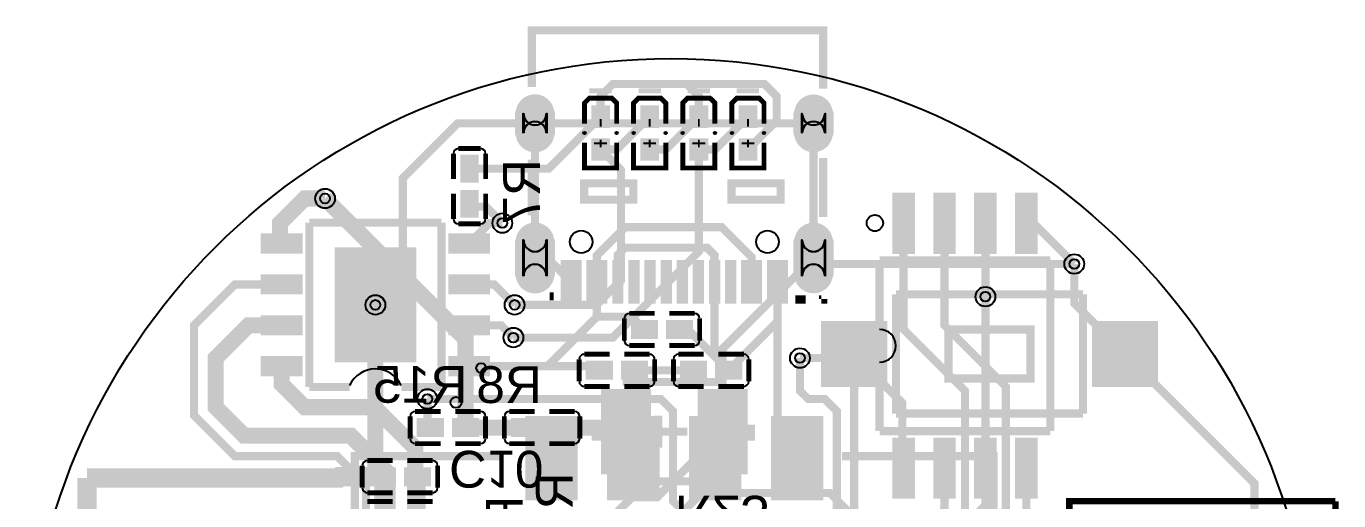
# Model space of a CAD drawing. Header units: millimetres. Extents: x -14.7 to 26, y -7.1 to 33.9.
# Drawn here: x -14.73 to 25.98, y 19.19 to 33.92 of the extents above; entities that cross this region are included whole.
import ezdxf

# ---------------------------------------------------------------- set-up
doc = ezdxf.new("R2010")
doc.units = ezdxf.units.MM
for name, color, linetype, true_color in [('BoardOutLine', 7, 'Continuous', 0xff00ff), ('BottomLayer', 7, 'Continuous', 0x0000ff), ('BottomPasteMaskLayer', 7, 'Continuous', 0x800000), ('BottomSilkLayer', 7, 'Continuous', 0x66cc33), ('BottomSolderMaskLayer', 7, 'Continuous', 0xaa00ff), ('Document', 7, 'Continuous', 0xffffff), ('Hole', 7, 'Continuous', 0x222222), ('Multi-Layer', 7, 'Continuous', 0xc0c0c0), ('TopLayer', 7, 'Continuous', 0xff0000), ('TopPasteMaskLayer', 7, 'Continuous', 0x808080), ('TopSilkLayer', 7, 'Continuous', 0xffcc00), ('TopSolderMaskLayer', 7, 'Continuous', 0x800080)]:
    doc.layers.add(name, color=color, linetype=linetype, true_color=true_color)
doc.styles.get("Standard").update_dxf_attribs({"font": 'arial.ttf'})

msp = doc.modelspace()

# ---------------------------------------------------------------- hatches: boundary and pattern name
at = {"layer": 'BottomLayer'}
for points in [[(3.355, 30.797), (2.815, 30.797), (2.815, 31.433), (3.355, 31.433)], [(4.879, 30.797), (4.339, 30.797), (4.339, 31.433), (4.879, 31.433)], [(6.403, 30.797), (5.863, 30.797), (5.863, 31.433), (6.403, 31.433)], [(7.927, 30.797), (7.387, 30.797), (7.387, 31.433), (7.927, 31.433)], [(3.355, 30.417), (2.815, 30.417), (2.815, 29.781), (3.355, 29.781)], [(4.879, 30.417), (4.339, 30.417), (4.339, 29.781), (4.879, 29.781)], [(6.403, 30.417), (5.863, 30.417), (5.863, 29.781), (6.403, 29.781)], [(7.927, 30.417), (7.387, 30.417), (7.387, 29.781), (7.927, 29.781)], [(-0.709, 29.106), (-1.249, 29.106), (-1.249, 29.896), (-0.709, 29.896)], [(-0.709, 28.806), (-1.249, 28.806), (-1.249, 28.016), (-0.709, 28.016)], [(12.183, 26.903), (12.783, 26.903), (12.783, 28.703), (12.183, 28.703)], [(13.453, 26.903), (14.053, 26.903), (14.053, 28.703), (13.453, 28.703)], [(14.723, 26.903), (15.323, 26.903), (15.323, 28.703), (14.723, 28.703)], [(15.993, 26.903), (16.593, 26.903), (16.593, 28.703), (15.993, 28.703)], [(4.621, 22.636), (3.121, 22.636), (3.121, 20.036), (4.621, 20.036)], [(7.621, 22.636), (6.121, 22.636), (6.121, 20.036), (7.621, 20.036)], [(-1.801, 21.733), (-1.801, 21.193), (-2.591, 21.193), (-2.591, 21.733)], [(-1.501, 21.733), (-1.501, 21.193), (-0.711, 21.193), (-0.711, 21.733)], [(1.12, 21.193), (1.12, 21.733), (0.33, 21.733), (0.33, 21.193)], [(1.42, 21.193), (1.42, 21.733), (2.21, 21.733), (2.21, 21.193)], [(12.183, 19.303), (12.783, 19.303), (12.783, 21.103), (12.183, 21.103)], [(13.453, 19.303), (14.053, 19.303), (14.053, 21.103), (13.453, 21.103)], [(14.723, 19.303), (15.323, 19.303), (15.323, 21.103), (14.723, 21.103)], [(15.993, 19.303), (16.593, 19.303), (16.593, 21.103), (15.993, 21.103)], [(-3.288, 20.209), (-3.288, 19.669), (-4.078, 19.669), (-4.078, 20.209)], [(-2.988, 20.209), (-2.988, 19.669), (-2.198, 19.669), (-2.198, 20.209)]]:
    msp.add_hatch(color=256, dxfattribs=at).paths.add_polyline_path(points)
at = {"layer": 'BottomPasteMaskLayer'}
for points in [[(3.315, 30.775), (2.855, 30.775), (2.815, 30.815), (2.815, 31.393), (2.855, 31.433), (3.315, 31.433), (3.355, 31.393), (3.355, 30.815)], [(4.839, 30.775), (4.379, 30.775), (4.339, 30.815), (4.339, 31.393), (4.379, 31.433), (4.839, 31.433), (4.879, 31.393), (4.879, 30.815)], [(6.363, 30.775), (5.903, 30.775), (5.863, 30.815), (5.863, 31.393), (5.903, 31.433), (6.363, 31.433), (6.403, 31.393), (6.403, 30.815)], [(7.887, 30.775), (7.427, 30.775), (7.387, 30.815), (7.387, 31.393), (7.427, 31.433), (7.887, 31.433), (7.927, 31.393), (7.927, 30.815)], [(3.315, 30.439), (2.855, 30.439), (2.815, 30.399), (2.815, 29.821), (2.855, 29.781), (3.315, 29.781), (3.355, 29.821), (3.355, 30.399)], [(4.839, 30.439), (4.379, 30.439), (4.339, 30.399), (4.339, 29.821), (4.379, 29.781), (4.839, 29.781), (4.879, 29.821), (4.879, 30.399)], [(6.363, 30.439), (5.903, 30.439), (5.863, 30.399), (5.863, 29.821), (5.903, 29.781), (6.363, 29.781), (6.403, 29.821), (6.403, 30.399)], [(7.887, 30.439), (7.427, 30.439), (7.387, 30.399), (7.387, 29.821), (7.427, 29.781), (7.887, 29.781), (7.927, 29.821), (7.927, 30.399)], [(-1.204, 29.136), (-0.754, 29.136), (-0.704, 29.206), (-0.704, 29.686), (-0.754, 29.736), (-1.204, 29.736), (-1.254, 29.686), (-1.254, 29.206)], [(-1.204, 28.176), (-0.754, 28.176), (-0.704, 28.226), (-0.704, 28.706), (-0.754, 28.776), (-1.204, 28.776), (-1.254, 28.706), (-1.254, 28.226)], [(12.183, 26.903), (12.783, 26.903), (12.783, 28.703), (12.183, 28.703)], [(13.453, 26.903), (14.053, 26.903), (14.053, 28.703), (13.453, 28.703)], [(14.723, 26.903), (15.323, 26.903), (15.323, 28.703), (14.723, 28.703)], [(15.993, 26.903), (16.593, 26.903), (16.593, 28.703), (15.993, 28.703)], [(4.621, 22.636), (3.121, 22.636), (3.121, 20.036), (4.621, 20.036)], [(7.621, 22.636), (6.121, 22.636), (6.121, 20.036), (7.621, 20.036)], [(-1.831, 21.238), (-1.831, 21.688), (-1.901, 21.738), (-2.381, 21.738), (-2.431, 21.688), (-2.431, 21.238), (-2.381, 21.188), (-1.901, 21.188)], [(-0.871, 21.238), (-0.871, 21.688), (-0.921, 21.738), (-1.401, 21.738), (-1.471, 21.688), (-1.471, 21.238), (-1.401, 21.188), (-0.921, 21.188)], [(0.49, 21.688), (0.49, 21.238), (0.54, 21.188), (1.02, 21.188), (1.09, 21.238), (1.09, 21.688), (1.02, 21.738), (0.54, 21.738)], [(1.45, 21.688), (1.45, 21.238), (1.52, 21.188), (2, 21.188), (2.05, 21.238), (2.05, 21.688), (2, 21.738), (1.52, 21.738)], [(12.183, 19.303), (12.783, 19.303), (12.783, 21.103), (12.183, 21.103)], [(13.453, 19.303), (14.053, 19.303), (14.053, 21.103), (13.453, 21.103)], [(14.723, 19.303), (15.323, 19.303), (15.323, 21.103), (14.723, 21.103)], [(15.993, 19.303), (16.593, 19.303), (16.593, 21.103), (15.993, 21.103)], [(-3.318, 19.714), (-3.318, 20.164), (-3.388, 20.214), (-3.868, 20.214), (-3.918, 20.164), (-3.918, 19.714), (-3.868, 19.664), (-3.388, 19.664)], [(-2.358, 19.714), (-2.358, 20.164), (-2.408, 20.214), (-2.888, 20.214), (-2.958, 20.164), (-2.958, 19.714), (-2.888, 19.664), (-2.408, 19.664)]]:
    msp.add_hatch(color=256, dxfattribs=at).paths.add_polyline_path(points)
at = {"layer": 'BottomSilkLayer'}
for points in [[(3.431, 31.844), (2.739, 31.844), (2.739, 31.997), (3.431, 31.997)], [(4.955, 31.844), (4.263, 31.844), (4.263, 31.997), (4.955, 31.997)], [(6.479, 31.844), (5.787, 31.844), (5.787, 31.997), (6.479, 31.997)], [(8.003, 31.844), (7.311, 31.844), (7.311, 31.997), (8.003, 31.997)]]:
    msp.add_hatch(color=256, dxfattribs=at).paths.add_polyline_path(points)
at = {"layer": 'BottomSolderMaskLayer'}
for points in [[(1.676, 30.601, -0.785398), (0.426, 30.601), (0.426, 31.218, -0.785398), (1.676, 31.218)], [(3.377, 30.767), (2.794, 30.767), (2.794, 31.463), (3.377, 31.463)], [(4.901, 30.767), (4.318, 30.767), (4.318, 31.463), (4.901, 31.463)], [(6.425, 30.767), (5.842, 30.767), (5.842, 31.463), (6.425, 31.463)], [(7.949, 30.767), (7.366, 30.767), (7.366, 31.463), (7.949, 31.463)], [(10.317, 30.601, -0.785398), (9.066, 30.601), (9.066, 31.218, -0.785398), (10.317, 31.218)], [(3.377, 30.447), (2.794, 30.447), (2.794, 29.751), (3.377, 29.751)], [(4.901, 30.447), (4.318, 30.447), (4.318, 29.751), (4.901, 29.751)], [(6.425, 30.447), (5.842, 30.447), (5.842, 29.751), (6.425, 29.751)], [(7.949, 30.447), (7.366, 30.447), (7.366, 29.751), (7.949, 29.751)], [(-0.692, 29.069), (-1.266, 29.069), (-1.266, 29.933), (-0.692, 29.933)], [(-0.692, 28.843), (-1.266, 28.843), (-1.266, 27.979), (-0.692, 27.979)], [(12.133, 26.852), (12.834, 26.852), (12.834, 28.754), (12.133, 28.754)], [(13.403, 26.852), (14.104, 26.852), (14.104, 28.754), (13.403, 28.754)], [(14.673, 26.852), (15.374, 26.852), (15.374, 28.754), (14.673, 28.754)], [(15.943, 26.852), (16.644, 26.852), (16.644, 28.754), (15.943, 28.754)], [(1.676, 26.218, -0.785398), (0.426, 26.218), (0.426, 27.241, -0.785398), (1.676, 27.241)], [(10.317, 26.218, -0.785398), (9.066, 26.218), (9.066, 27.241, -0.785398), (10.317, 27.241)], [(4.646, 22.661), (3.096, 22.661), (3.096, 20.011), (4.646, 20.011)], [(7.646, 22.661), (6.096, 22.661), (6.096, 20.011), (7.646, 20.011)], [(-1.776, 21.758), (-1.776, 21.168), (-2.617, 21.168), (-2.617, 21.758)], [(-1.526, 21.758), (-1.526, 21.168), (-0.685, 21.168), (-0.685, 21.758)], [(1.145, 21.168), (1.145, 21.758), (0.304, 21.758), (0.304, 21.168)], [(1.395, 21.168), (1.395, 21.758), (2.236, 21.758), (2.236, 21.168)], [(12.133, 19.252), (12.834, 19.252), (12.834, 21.154), (12.133, 21.154)], [(13.403, 19.252), (14.104, 19.252), (14.104, 21.154), (13.403, 21.154)], [(14.673, 19.252), (15.374, 19.252), (15.374, 21.154), (14.673, 21.154)], [(15.943, 19.252), (16.644, 19.252), (16.644, 21.154), (15.943, 21.154)], [(-3.263, 20.234), (-3.263, 19.644), (-4.103, 19.644), (-4.103, 20.234)], [(-3.013, 20.234), (-3.013, 19.644), (-2.172, 19.644), (-2.172, 20.234)]]:
    msp.add_hatch(color=256, dxfattribs=at).paths.add_polyline_path(points)
at = {"layer": 'Document'}
for points in [[(3.115, 31.047), (3.055, 31.047), (3.055, 30.807), (3.115, 30.807)], [(4.639, 31.047), (4.579, 31.047), (4.579, 30.807), (4.639, 30.807)], [(6.163, 31.047), (6.103, 31.047), (6.103, 30.807), (6.163, 30.807)], [(7.687, 31.047), (7.627, 31.047), (7.627, 30.807), (7.687, 30.807)], [(3.285, 30.257), (2.885, 30.257), (2.885, 30.317), (3.285, 30.317)], [(3.115, 30.167), (3.055, 30.167), (3.055, 30.407), (3.115, 30.407)], [(4.809, 30.257), (4.409, 30.257), (4.409, 30.317), (4.809, 30.317)], [(4.639, 30.167), (4.579, 30.167), (4.579, 30.407), (4.639, 30.407)], [(6.333, 30.257), (5.933, 30.257), (5.933, 30.317), (6.333, 30.317)], [(6.163, 30.167), (6.103, 30.167), (6.103, 30.407), (6.163, 30.407)], [(7.857, 30.257), (7.457, 30.257), (7.457, 30.317), (7.857, 30.317)], [(7.687, 30.167), (7.627, 30.167), (7.627, 30.407), (7.687, 30.407)], [(3.558, 20.308), (4.058, 20.308), (4.058, 22.308), (3.558, 22.308)], [(2.808, 21.558), (2.808, 21.058), (4.808, 21.058), (4.808, 21.558)], [(5.871, 21.558), (5.871, 21.058), (7.871, 21.058), (7.871, 21.558)]]:
    msp.add_hatch(color=256, dxfattribs=at).paths.add_polyline_path(points)
at = {"layer": 'Multi-Layer'}
for points in [[(1.651, 30.609, -0.785398), (0.451, 30.609), (0.451, 31.209, -0.785398), (1.651, 31.209)], [(10.291, 30.609, -0.785398), (9.091, 30.609), (9.091, 31.209, -0.785398), (10.291, 31.209)], [(1.651, 26.229, -0.785398), (0.451, 26.229), (0.451, 27.229, -0.785398), (1.651, 27.229)], [(10.291, 26.229, -0.785398), (9.091, 26.229), (9.091, 27.229, -0.785398), (10.291, 27.229)]]:
    msp.add_hatch(color=256, dxfattribs=at).paths.add_polyline_path(points)
at = {"layer": 'TopLayer'}
for points in [[(-7.408, 26.878), (-7.408, 27.478), (-6.208, 27.478), (-6.208, 26.878)], [(-1.592, 26.878), (-1.592, 27.478), (-0.392, 27.478), (-0.392, 26.878)], [(-2.65, 27.023), (-2.65, 23.523), (-5.15, 23.523), (-5.15, 27.023)], [(2.471, 25.337), (1.871, 25.337), (1.871, 26.637), (2.471, 26.637)], [(3.271, 25.337), (2.671, 25.337), (2.671, 26.637), (3.271, 26.637)], [(3.771, 25.337), (3.471, 25.337), (3.471, 26.637), (3.771, 26.637)], [(4.271, 25.337), (3.971, 25.337), (3.971, 26.637), (4.271, 26.637)], [(4.771, 25.337), (4.471, 25.337), (4.471, 26.637), (4.771, 26.637)], [(5.271, 25.337), (4.971, 25.337), (4.971, 26.637), (5.271, 26.637)], [(5.771, 25.337), (5.471, 25.337), (5.471, 26.637), (5.771, 26.637)], [(6.271, 25.337), (5.971, 25.337), (5.971, 26.637), (6.271, 26.637)], [(6.771, 25.337), (6.471, 25.337), (6.471, 26.637), (6.771, 26.637)], [(7.271, 25.337), (6.971, 25.337), (6.971, 26.637), (7.271, 26.637)], [(8.071, 25.337), (7.471, 25.337), (7.471, 26.637), (8.071, 26.637)], [(8.871, 25.337), (8.271, 25.337), (8.271, 26.637), (8.871, 26.637)], [(-7.408, 25.608), (-7.408, 26.208), (-6.208, 26.208), (-6.208, 25.608)], [(-1.592, 25.608), (-1.592, 26.208), (-0.392, 26.208), (-0.392, 25.608)], [(-7.408, 24.338), (-7.408, 24.938), (-6.208, 24.938), (-6.208, 24.338)], [(-1.592, 24.338), (-1.592, 24.938), (-0.392, 24.938), (-0.392, 24.338)], [(4.84, 24.241), (4.84, 24.781), (4.05, 24.781), (4.05, 24.241)], [(5.14, 24.241), (5.14, 24.781), (5.93, 24.781), (5.93, 24.241)], [(11.95, 24.749), (11.95, 22.749), (9.95, 22.749), (9.95, 24.749)], [(20.35, 24.749), (20.35, 22.749), (18.35, 22.749), (18.35, 24.749)], [(-7.408, 23.068), (-7.408, 23.668), (-6.208, 23.668), (-6.208, 23.068)], [(-1.592, 23.068), (-1.592, 23.668), (-0.392, 23.668), (-0.392, 23.068)], [(3.443, 22.971), (3.443, 23.511), (2.653, 23.511), (2.653, 22.971)], [(3.743, 22.971), (3.743, 23.511), (4.533, 23.511), (4.533, 22.971)], [(6.364, 22.971), (6.364, 23.511), (5.574, 23.511), (5.574, 22.971)], [(6.664, 22.971), (6.664, 23.511), (7.454, 23.511), (7.454, 22.971)], [(0.799, 21.775), (2.323, 21.775), (2.323, 19.251), (0.799, 19.251)], [(3.339, 21.775), (4.863, 21.775), (4.863, 19.251), (3.339, 19.251)], [(5.879, 21.775), (7.403, 21.775), (7.403, 19.251), (5.879, 19.251)], [(8.419, 21.775), (9.943, 21.775), (9.943, 19.251), (8.419, 19.251)]]:
    msp.add_hatch(color=256, dxfattribs=at).paths.add_polyline_path(points)
at = {"layer": 'TopPasteMaskLayer'}
for points in [[(1.651, 30.609), (1.65, 30.574), (1.647, 30.538), (1.641, 30.503), (1.634, 30.468), (1.625, 30.434), (1.613, 30.4), (1.6, 30.368), (1.585, 30.335), (1.568, 30.304), (1.549, 30.274), (1.528, 30.245), (1.505, 30.218), (1.481, 30.191), (1.456, 30.167), (1.429, 30.143), (1.401, 30.122), (1.371, 30.102), (1.341, 30.084), (1.309, 30.068), (1.276, 30.053), (1.243, 30.041), (1.209, 30.031), (1.174, 30.022), (1.139, 30.016), (1.104, 30.012), (1.069, 30.01), (1.033, 30.01), (0.998, 30.012), (0.962, 30.016), (0.927, 30.022), (0.893, 30.031), (0.859, 30.041), (0.825, 30.053), (0.793, 30.068), (0.761, 30.084), (0.731, 30.102), (0.701, 30.122), (0.673, 30.143), (0.646, 30.167), (0.62, 30.191), (0.596, 30.218), (0.574, 30.245), (0.553, 30.274), (0.534, 30.304), (0.517, 30.335), (0.502, 30.368), (0.488, 30.4), (0.477, 30.434), (0.468, 30.468), (0.46, 30.503), (0.455, 30.538), (0.452, 30.574), (0.451, 30.609), (0.451, 31.209), (0.452, 31.245), (0.455, 31.28), (0.46, 31.315), (0.468, 31.35), (0.477, 31.385), (0.488, 31.418), (0.502, 31.451), (0.517, 31.483), (0.534, 31.514), (0.553, 31.545), (0.574, 31.573), (0.596, 31.601), (0.62, 31.627), (0.646, 31.652), (0.673, 31.675), (0.701, 31.697), (0.731, 31.717), (0.761, 31.735), (0.793, 31.751), (0.825, 31.765), (0.859, 31.778), (0.893, 31.788), (0.927, 31.796), (0.962, 31.803), (0.998, 31.807), (1.033, 31.809), (1.069, 31.809), (1.104, 31.807), (1.139, 31.803), (1.174, 31.796), (1.209, 31.788), (1.243, 31.778), (1.276, 31.765), (1.309, 31.751), (1.341, 31.735), (1.371, 31.717), (1.401, 31.697), (1.429, 31.675), (1.456, 31.652), (1.481, 31.627), (1.505, 31.601), (1.528, 31.573), (1.549, 31.545), (1.568, 31.514), (1.585, 31.483), (1.6, 31.451), (1.613, 31.418), (1.625, 31.385), (1.634, 31.35), (1.641, 31.315), (1.647, 31.28), (1.65, 31.245), (1.651, 31.209)], [(10.291, 30.609), (10.29, 30.574), (10.286, 30.539), (10.281, 30.504), (10.273, 30.469), (10.264, 30.435), (10.252, 30.402), (10.239, 30.369), (10.223, 30.337), (10.206, 30.306), (10.187, 30.276), (10.166, 30.247), (10.144, 30.22), (10.12, 30.194), (10.095, 30.169), (10.068, 30.146), (10.039, 30.125), (10.01, 30.105), (9.98, 30.087), (9.948, 30.071), (9.916, 30.057), (9.882, 30.045), (9.848, 30.034), (9.814, 30.026), (9.779, 30.02), (9.744, 30.016), (9.709, 30.014), (9.673, 30.014), (9.638, 30.016), (9.603, 30.02), (9.568, 30.026), (9.533, 30.034), (9.5, 30.045), (9.466, 30.057), (9.434, 30.071), (9.402, 30.087), (9.372, 30.105), (9.342, 30.125), (9.314, 30.146), (9.287, 30.169), (9.262, 30.194), (9.238, 30.22), (9.215, 30.247), (9.195, 30.276), (9.176, 30.306), (9.158, 30.337), (9.143, 30.369), (9.13, 30.402), (9.118, 30.435), (9.109, 30.469), (9.101, 30.504), (9.096, 30.539), (9.092, 30.574), (9.091, 30.609), (9.091, 31.209), (9.092, 31.245), (9.096, 31.28), (9.101, 31.315), (9.109, 31.35), (9.118, 31.384), (9.13, 31.417), (9.143, 31.45), (9.158, 31.482), (9.176, 31.513), (9.195, 31.543), (9.215, 31.571), (9.238, 31.599), (9.262, 31.625), (9.287, 31.649), (9.314, 31.672), (9.342, 31.694), (9.372, 31.714), (9.402, 31.731), (9.434, 31.748), (9.466, 31.762), (9.5, 31.774), (9.533, 31.784), (9.568, 31.793), (9.603, 31.799), (9.638, 31.803), (9.673, 31.805), (9.709, 31.805), (9.744, 31.803), (9.779, 31.799), (9.814, 31.793), (9.848, 31.784), (9.882, 31.774), (9.916, 31.762), (9.948, 31.748), (9.98, 31.731), (10.01, 31.714), (10.039, 31.694), (10.068, 31.672), (10.095, 31.649), (10.12, 31.625), (10.144, 31.599), (10.166, 31.571), (10.187, 31.543), (10.206, 31.513), (10.223, 31.482), (10.239, 31.45), (10.252, 31.417), (10.264, 31.384), (10.273, 31.35), (10.281, 31.315), (10.286, 31.28), (10.29, 31.245), (10.291, 31.209)], [(1.651, 26.229), (1.65, 26.194), (1.647, 26.158), (1.641, 26.123), (1.634, 26.088), (1.625, 26.054), (1.613, 26.02), (1.6, 25.987), (1.585, 25.955), (1.568, 25.924), (1.549, 25.894), (1.528, 25.865), (1.505, 25.838), (1.481, 25.811), (1.456, 25.787), (1.429, 25.763), (1.401, 25.742), (1.371, 25.722), (1.341, 25.704), (1.309, 25.688), (1.276, 25.673), (1.243, 25.661), (1.209, 25.65), (1.174, 25.642), (1.139, 25.636), (1.104, 25.632), (1.069, 25.63), (1.033, 25.63), (0.998, 25.632), (0.962, 25.636), (0.927, 25.642), (0.893, 25.65), (0.859, 25.661), (0.825, 25.673), (0.793, 25.688), (0.761, 25.704), (0.731, 25.722), (0.701, 25.742), (0.673, 25.763), (0.646, 25.787), (0.62, 25.811), (0.596, 25.838), (0.574, 25.865), (0.553, 25.894), (0.534, 25.924), (0.517, 25.955), (0.502, 25.987), (0.488, 26.02), (0.477, 26.054), (0.468, 26.088), (0.46, 26.123), (0.455, 26.158), (0.452, 26.194), (0.451, 26.229), (0.451, 27.229), (0.452, 27.265), (0.455, 27.3), (0.46, 27.335), (0.468, 27.37), (0.477, 27.405), (0.488, 27.438), (0.502, 27.471), (0.517, 27.503), (0.534, 27.534), (0.553, 27.564), (0.574, 27.593), (0.596, 27.621), (0.62, 27.647), (0.646, 27.672), (0.673, 27.695), (0.701, 27.717), (0.731, 27.737), (0.761, 27.755), (0.793, 27.771), (0.825, 27.785), (0.859, 27.798), (0.893, 27.808), (0.927, 27.816), (0.962, 27.823), (0.998, 27.827), (1.033, 27.829), (1.069, 27.829), (1.104, 27.827), (1.139, 27.823), (1.174, 27.816), (1.209, 27.808), (1.243, 27.798), (1.276, 27.785), (1.309, 27.771), (1.341, 27.755), (1.371, 27.737), (1.401, 27.717), (1.429, 27.695), (1.456, 27.672), (1.481, 27.647), (1.505, 27.621), (1.528, 27.593), (1.549, 27.564), (1.568, 27.534), (1.585, 27.503), (1.6, 27.471), (1.613, 27.438), (1.625, 27.405), (1.634, 27.37), (1.641, 27.335), (1.647, 27.3), (1.65, 27.265), (1.651, 27.229)], [(10.291, 26.229), (10.29, 26.194), (10.286, 26.159), (10.281, 26.124), (10.273, 26.089), (10.264, 26.055), (10.252, 26.021), (10.239, 25.989), (10.223, 25.957), (10.206, 25.926), (10.187, 25.896), (10.166, 25.867), (10.144, 25.84), (10.12, 25.814), (10.095, 25.789), (10.068, 25.766), (10.039, 25.745), (10.01, 25.725), (9.98, 25.707), (9.948, 25.691), (9.916, 25.677), (9.882, 25.665), (9.848, 25.654), (9.814, 25.646), (9.779, 25.64), (9.744, 25.636), (9.709, 25.633), (9.673, 25.633), (9.638, 25.636), (9.603, 25.64), (9.568, 25.646), (9.533, 25.654), (9.5, 25.665), (9.466, 25.677), (9.434, 25.691), (9.402, 25.707), (9.372, 25.725), (9.342, 25.745), (9.314, 25.766), (9.287, 25.789), (9.262, 25.814), (9.238, 25.84), (9.215, 25.867), (9.195, 25.896), (9.176, 25.926), (9.158, 25.957), (9.143, 25.989), (9.13, 26.021), (9.118, 26.055), (9.109, 26.089), (9.101, 26.124), (9.096, 26.159), (9.092, 26.194), (9.091, 26.229), (9.091, 27.229), (9.092, 27.265), (9.096, 27.3), (9.101, 27.335), (9.109, 27.37), (9.118, 27.404), (9.13, 27.437), (9.143, 27.47), (9.158, 27.502), (9.176, 27.533), (9.195, 27.563), (9.215, 27.591), (9.238, 27.619), (9.262, 27.645), (9.287, 27.669), (9.314, 27.692), (9.342, 27.714), (9.372, 27.733), (9.402, 27.751), (9.434, 27.768), (9.466, 27.782), (9.5, 27.794), (9.533, 27.804), (9.568, 27.813), (9.603, 27.819), (9.638, 27.823), (9.673, 27.825), (9.709, 27.825), (9.744, 27.823), (9.779, 27.819), (9.814, 27.813), (9.848, 27.804), (9.882, 27.794), (9.916, 27.782), (9.948, 27.768), (9.98, 27.751), (10.01, 27.733), (10.039, 27.714), (10.068, 27.692), (10.095, 27.669), (10.12, 27.645), (10.144, 27.619), (10.166, 27.591), (10.187, 27.563), (10.206, 27.533), (10.223, 27.502), (10.239, 27.47), (10.252, 27.437), (10.264, 27.404), (10.273, 27.37), (10.281, 27.335), (10.286, 27.3), (10.29, 27.265), (10.291, 27.229)], [(-7.408, 26.878), (-7.408, 27.478), (-6.208, 27.478), (-6.208, 26.878)], [(-1.592, 26.878), (-1.592, 27.478), (-0.392, 27.478), (-0.392, 26.878)], [(-2.65, 27.023), (-2.65, 23.523), (-5.15, 23.523), (-5.15, 27.023)], [(2.471, 25.337), (1.871, 25.337), (1.871, 26.637), (2.471, 26.637)], [(3.271, 25.337), (2.671, 25.337), (2.671, 26.637), (3.271, 26.637)], [(3.771, 25.337), (3.471, 25.337), (3.471, 26.637), (3.771, 26.637)], [(4.271, 25.337), (3.971, 25.337), (3.971, 26.637), (4.271, 26.637)], [(4.771, 25.337), (4.471, 25.337), (4.471, 26.637), (4.771, 26.637)], [(5.271, 25.337), (4.971, 25.337), (4.971, 26.637), (5.271, 26.637)], [(5.771, 25.337), (5.471, 25.337), (5.471, 26.637), (5.771, 26.637)], [(6.271, 25.337), (5.971, 25.337), (5.971, 26.637), (6.271, 26.637)], [(6.771, 25.337), (6.471, 25.337), (6.471, 26.637), (6.771, 26.637)], [(7.271, 25.337), (6.971, 25.337), (6.971, 26.637), (7.271, 26.637)], [(8.071, 25.337), (7.471, 25.337), (7.471, 26.637), (8.071, 26.637)], [(8.871, 25.337), (8.271, 25.337), (8.271, 26.637), (8.871, 26.637)], [(-7.408, 25.608), (-7.408, 26.208), (-6.208, 26.208), (-6.208, 25.608)], [(-1.592, 25.608), (-1.592, 26.208), (-0.392, 26.208), (-0.392, 25.608)], [(-7.408, 24.338), (-7.408, 24.938), (-6.208, 24.938), (-6.208, 24.338)], [(-1.592, 24.338), (-1.592, 24.938), (-0.392, 24.938), (-0.392, 24.338)], [(4.81, 24.736), (4.81, 24.286), (4.74, 24.236), (4.26, 24.236), (4.21, 24.286), (4.21, 24.736), (4.26, 24.786), (4.74, 24.786)], [(5.77, 24.736), (5.77, 24.286), (5.72, 24.236), (5.24, 24.236), (5.17, 24.286), (5.17, 24.736), (5.24, 24.786), (5.72, 24.786)], [(11.95, 24.749), (11.95, 22.749), (9.95, 22.749), (9.95, 24.749)], [(20.35, 24.749), (20.35, 22.749), (18.35, 22.749), (18.35, 24.749)], [(-7.408, 23.068), (-7.408, 23.668), (-6.208, 23.668), (-6.208, 23.068)], [(-1.592, 23.068), (-1.592, 23.668), (-0.392, 23.668), (-0.392, 23.068)], [(3.413, 23.466), (3.413, 23.016), (3.343, 22.966), (2.863, 22.966), (2.813, 23.016), (2.813, 23.466), (2.863, 23.516), (3.343, 23.516)], [(4.373, 23.466), (4.373, 23.016), (4.323, 22.966), (3.843, 22.966), (3.773, 23.016), (3.773, 23.466), (3.843, 23.516), (4.323, 23.516)], [(6.334, 23.466), (6.334, 23.016), (6.264, 22.966), (5.784, 22.966), (5.734, 23.016), (5.734, 23.466), (5.784, 23.516), (6.264, 23.516)], [(7.294, 23.466), (7.294, 23.016), (7.244, 22.966), (6.764, 22.966), (6.694, 23.016), (6.694, 23.466), (6.764, 23.516), (7.244, 23.516)], [(0.799, 21.775), (2.323, 21.775), (2.323, 19.251), (0.799, 19.251)], [(3.339, 21.775), (4.863, 21.775), (4.863, 19.251), (3.339, 19.251)], [(5.879, 21.775), (7.403, 21.775), (7.403, 19.251), (5.879, 19.251)], [(8.419, 21.775), (9.943, 21.775), (9.943, 19.251), (8.419, 19.251)]]:
    msp.add_hatch(color=256, dxfattribs=at).paths.add_polyline_path(points)
at = {"layer": 'TopSolderMaskLayer'}
for points in [[(1.676, 30.601, -0.785398), (0.426, 30.601), (0.426, 31.218, -0.785398), (1.676, 31.218)], [(10.317, 30.601, -0.785398), (9.066, 30.601), (9.066, 31.218, -0.785398), (10.317, 31.218)], [(1.676, 26.218, -0.785398), (0.426, 26.218), (0.426, 27.241, -0.785398), (1.676, 27.241)], [(10.317, 26.218, -0.785398), (9.066, 26.218), (9.066, 27.241, -0.785398), (10.317, 27.241)], [(-7.459, 26.865), (-7.459, 27.491), (-6.157, 27.491), (-6.157, 26.865)], [(-1.642, 26.865), (-1.642, 27.491), (-0.341, 27.491), (-0.341, 26.865)], [(-2.632, 27.059), (-2.632, 23.487), (-5.168, 23.487), (-5.168, 27.059)], [(2.497, 25.311), (1.846, 25.311), (1.846, 26.662), (2.497, 26.662)], [(3.296, 25.311), (2.646, 25.311), (2.646, 26.662), (3.296, 26.662)], [(3.796, 25.311), (3.446, 25.311), (3.446, 26.662), (3.796, 26.662)], [(4.297, 25.311), (3.946, 25.311), (3.946, 26.662), (4.297, 26.662)], [(4.796, 25.311), (4.446, 25.311), (4.446, 26.662), (4.796, 26.662)], [(5.297, 25.311), (4.946, 25.311), (4.946, 26.662), (5.297, 26.662)], [(5.796, 25.311), (5.446, 25.311), (5.446, 26.662), (5.796, 26.662)], [(6.297, 25.311), (5.946, 25.311), (5.946, 26.662), (6.297, 26.662)], [(6.796, 25.311), (6.446, 25.311), (6.446, 26.662), (6.796, 26.662)], [(7.297, 25.311), (6.946, 25.311), (6.946, 26.662), (7.297, 26.662)], [(8.097, 25.311), (7.446, 25.311), (7.446, 26.662), (8.097, 26.662)], [(8.896, 25.311), (8.246, 25.311), (8.246, 26.662), (8.896, 26.662)], [(-7.459, 25.595), (-7.459, 26.221), (-6.157, 26.221), (-6.157, 25.595)], [(-1.642, 25.595), (-1.642, 26.221), (-0.341, 26.221), (-0.341, 25.595)], [(-7.459, 24.325), (-7.459, 24.951), (-6.157, 24.951), (-6.157, 24.325)], [(-1.642, 24.325), (-1.642, 24.951), (-0.341, 24.951), (-0.341, 24.325)], [(4.865, 24.216), (4.865, 24.806), (4.025, 24.806), (4.025, 24.216)], [(5.115, 24.216), (5.115, 24.806), (5.956, 24.806), (5.956, 24.216)], [(11.976, 24.774), (11.976, 22.724), (9.925, 22.724), (9.925, 24.774)], [(20.375, 24.774), (20.375, 22.724), (18.325, 22.724), (18.325, 24.774)], [(-7.459, 23.055), (-7.459, 23.681), (-6.157, 23.681), (-6.157, 23.055)], [(-1.642, 23.055), (-1.642, 23.681), (-0.341, 23.681), (-0.341, 23.055)], [(3.468, 22.946), (3.468, 23.536), (2.628, 23.536), (2.628, 22.946)], [(3.718, 22.946), (3.718, 23.536), (4.559, 23.536), (4.559, 22.946)], [(6.389, 22.946), (6.389, 23.536), (5.549, 23.536), (5.549, 22.946)], [(6.639, 22.946), (6.639, 23.536), (7.48, 23.536), (7.48, 22.946)], [(0.748, 21.826), (2.374, 21.826), (2.374, 19.2), (0.748, 19.2)], [(3.288, 21.826), (4.914, 21.826), (4.914, 19.2), (3.288, 19.2)], [(5.828, 21.826), (7.454, 21.826), (7.454, 19.2), (5.828, 19.2)], [(8.368, 21.826), (9.994, 21.826), (9.994, 19.2), (8.368, 19.2)]]:
    msp.add_hatch(color=256, dxfattribs=at).paths.add_polyline_path(points)

# ---------------------------------------------------------------- linework, layer by layer
at = {"layer": 'BoardOutLine'}
msp.add_circle((5.27, 12.917), 20, dxfattribs=at)
at = {"layer": 'BottomLayer'}
for points, const_width in [([(3.085, 31.115), (3.085, 31.75), (3.466, 32.131), (5.752, 32.131), (6.133, 31.75), (6.133, 31.115)], 0.254), ([(7.657, 30.099), (8.546, 30.988), (8.546, 31.75), (8.165, 32.131), (5.752, 32.131)], 0.254), ([(3.085, 31.115), (1.471, 29.501), (-0.979, 29.501)], 0.254), ([(4.609, 31.115), (3.593, 30.099), (3.085, 30.099)], 0.254), ([(6.133, 31.115), (5.117, 30.099), (4.609, 30.099)], 0.254), ([(7.657, 31.115), (6.641, 30.099), (6.133, 30.099)], 0.254), ([(6.133, 30.099), (6.133, 26.924), (3.466, 24.257), (0.38, 24.257)], 0.254), ([(3.085, 30.099), (3.72, 29.464), (3.72, 26.035), (2.958, 25.273), (0.418, 25.273)], 0.254), ([(-5.461, 28.575), (-1.106, 24.22), (-1.106, 21.463)], 0.5), ([(-0.979, 28.411), (-0.889, 28.321), (-0.471, 28.321), (0.037, 27.813)], 0.254), ([(8.048, 12.078), (12.242, 12.078), (15.658, 15.494), (15.658, 22.733), (13.753, 24.638), (13.753, 27.803)], 0.254), ([(8.048, 13.076), (10.192, 13.076), (14.388, 17.272), (14.388, 22.606), (12.483, 24.511), (12.483, 27.803)], 0.254), ([(15.023, 27.803), (15.023, 25.527)], 0.254), ([(17.78, 26.543), (16.52, 27.803), (16.293, 27.803)], 0.254), ([(6.871, 21.336), (6.871, 23.909), (9.691, 26.729)], 0.254), ([(-3.683, 19.939), (-3.9, 20.156), (-3.9, 25.273)], 0.5), ([(12.483, 20.203), (12.446, 20.24), (12.446, 22.225), (11.049, 23.622), (9.27, 23.622)], 0.254), ([(-2.196, 21.463), (-2.286, 21.553), (-2.286, 22.352)], 0.254), ([(0.725, 21.463), (-1.106, 21.463)], 0.5), ([(3.871, 21.336), (3.744, 21.463), (1.815, 21.463)], 0.5), ([(6.871, 21.336), (4.839, 19.304), (4.064, 19.304), (3.631, 18.871), (3.631, 18.034)], 0.254), ([(-12.843, 19.899), (-5.043, 19.899), (-5.003, 19.939), (-3.683, 19.939)], 0.6), ([(-12.843, 17.4), (-12.843, 19.899)], 0.6), ([(-3.683, 19.939), (-3.683, 18.669)], 0.5), ([(-2.593, 19.939), (-2.593, 18.669)], 0.5), ([(8.048, 11.577), (12.63, 11.577), (16.293, 15.24), (16.293, 20.203)], 0.254), ([(8.048, 14.077), (8.907, 14.077), (13.753, 18.923), (13.753, 20.203)], 0.254), ([(13.678, 15.038), (15.023, 16.383), (15.023, 20.203)], 0.254), ([(5.249, 15.377), (5.249, 18.458), (6.222, 19.431), (10.197, 19.431), (11.721, 17.907)], 0.254)]:
    msp.add_lwpolyline(points, dxfattribs=dict(at, const_width=const_width))
at = {"layer": 'BottomSilkLayer'}
for points, const_width in [([(3.584, 30.903), (3.584, 31.54), (3.431, 31.692), (2.739, 31.692), (2.586, 31.54), (2.586, 30.903)], 0.152), ([(5.108, 30.903), (5.108, 31.54), (4.955, 31.692), (4.263, 31.692), (4.11, 31.54), (4.11, 30.903)], 0.152), ([(6.632, 30.903), (6.632, 31.54), (6.479, 31.692), (5.787, 31.692), (5.634, 31.54), (5.634, 30.903)], 0.152), ([(8.156, 30.903), (8.156, 31.54), (8.003, 31.692), (7.311, 31.692), (7.158, 31.54), (7.158, 30.903)], 0.152), ([(-0.633, 30.125), (-1.325, 30.125)], 0.152), ([(3.584, 30.311), (3.584, 29.522), (2.586, 29.522), (2.586, 30.311)], 0.152), ([(5.108, 30.311), (5.108, 29.522), (4.11, 29.522), (4.11, 30.311)], 0.152), ([(6.632, 30.311), (6.632, 29.522), (5.634, 29.522), (5.634, 30.311)], 0.152), ([(8.156, 30.311), (8.156, 29.522), (7.158, 29.522), (7.158, 30.311)], 0.152), ([(-1.478, 29.972), (-1.478, 29.182)], 0.152), ([(-0.48, 29.182), (-0.48, 29.972)], 0.152), ([(-1.478, 27.94), (-1.478, 28.73)], 0.152), ([(-0.48, 28.73), (-0.48, 27.94)], 0.152), ([(-0.633, 27.787), (-1.325, 27.787)], 0.152), ([(11.738, 26.653), (17.038, 26.653)], 0.254), ([(11.738, 26.653), (11.738, 24.511)], 0.254), ([(17.038, 21.353), (17.038, 26.653)], 0.254), ([(11.738, 21.353), (11.738, 23.495)], 0.254), ([(6.971, 22.876), (3.771, 22.876)], 0.254), ([(-1.877, 21.962), (-2.667, 21.962)], 0.152), ([(-1.425, 21.962), (-0.635, 21.962)], 0.152), ([(0.254, 21.962), (1.044, 21.962)], 0.152), ([(2.286, 21.962), (1.496, 21.962)], 0.152), ([(-2.82, 21.809), (-2.82, 21.117)], 0.152), ([(-0.482, 21.809), (-0.482, 21.117)], 0.152), ([(0.101, 21.117), (0.101, 21.809)], 0.152), ([(2.439, 21.117), (2.439, 21.809)], 0.152), ([(4.871, 20.836), (4.871, 21.836)], 0.254), ([(5.781, 21.337), (4.941, 21.337)], 0.254), ([(11.738, 21.353), (17.038, 21.353)], 0.254), ([(-2.667, 20.964), (-1.877, 20.964)], 0.152), ([(-0.635, 20.964), (-1.425, 20.964)], 0.152), ([(1.044, 20.964), (0.254, 20.964)], 0.152), ([(1.496, 20.964), (2.286, 20.964)], 0.152), ([(-4.307, 20.285), (-4.307, 19.593)], 0.152), ([(-3.364, 20.438), (-4.154, 20.438)], 0.152), ([(-2.912, 20.438), (-2.122, 20.438)], 0.152), ([(-1.969, 20.285), (-1.969, 19.593)], 0.152), ([(6.971, 19.796), (3.771, 19.796)], 0.254), ([(-4.154, 19.44), (-3.364, 19.44)], 0.152), ([(-3.364, 19.168), (-4.154, 19.168)], 0.152), ([(-2.122, 19.44), (-2.912, 19.44)], 0.152), ([(-2.912, 19.168), (-2.122, 19.168)], 0.152), ([(25.882, 6.477), (17.627, 6.477), (17.627, 19.177), (25.882, 19.177)], 0.203), ([(25.882, 19.177), (25.882, 6.558)], 0.203)]:
    msp.add_lwpolyline(points, dxfattribs=dict(at, const_width=const_width))
for centre, radius in [((2.586, 30.607), 0.0381), ((3.584, 30.607), 0.0381), ((4.11, 30.607), 0.0381), ((5.108, 30.607), 0.0381), ((5.634, 30.607), 0.0381), ((6.632, 30.607), 0.0381), ((7.158, 30.607), 0.0381), ((8.156, 30.607), 0.0381), ((11.594, 27.813), 0.254)]:
    msp.add_circle(centre, radius, dxfattribs=at)
for centre, radius, start, end in [((-1.325, 29.972), 0.152, 90, 180), ((-0.633, 29.972), 0.152, 0, 90), ((-1.325, 27.94), 0.152, 180, 270), ((-0.633, 27.94), 0.152, 270, 0), ((11.738, 24.003), 0.508, 270, 90), ((-2.667, 21.809), 0.152, 90, 180), ((-0.635, 21.809), 0.152, 360, 90), ((0.254, 21.809), 0.152, 90, 180), ((2.286, 21.809), 0.152, 0, 90), ((-2.667, 21.117), 0.152, 180, 270), ((-0.635, 21.117), 0.152, 270, 0), ((0.254, 21.117), 0.152, 180, 270), ((2.286, 21.117), 0.152, 270, 0), ((-4.154, 20.285), 0.152, 90, 180), ((-2.122, 20.285), 0.152, 360, 90), ((-4.154, 19.593), 0.152, 180, 270), ((-2.122, 19.593), 0.152, 270, 0)]:
    msp.add_arc(centre, radius, start, end, dxfattribs=at)
at = {"layer": 'BottomSolderMaskLayer'}
for points in [[(0.686, 30.601), (0.686, 31.218)], [(1.416, 30.601), (1.416, 31.218)], [(9.326, 30.601), (9.326, 31.218)], [(10.056, 30.601), (10.056, 31.218)], [(0.686, 26.167), (0.686, 27.292)], [(1.416, 26.167), (1.416, 27.292)], [(9.326, 26.167), (9.326, 27.292)], [(10.056, 26.167), (10.056, 27.292)]]:
    msp.add_lwpolyline(points, close=True, dxfattribs=at)
for centre, start, end in [((1.051, 31.218), 180, 360), ((1.051, 30.601), 360, 180), ((9.691, 31.218), 180, 360), ((9.691, 30.601), 360, 180), ((1.051, 27.292), 180, 360), ((9.691, 27.292), 180, 360), ((1.051, 26.167), 360, 180), ((9.691, 26.167), 360, 180)]:
    msp.add_arc(centre, 0.365, start, end, dxfattribs=at)
at = {"layer": 'Document'}
msp.add_circle((-0.62, 23.313), 0.15, dxfattribs=at)
at = {"layer": 'Hole'}
for centre in [(-5.461, 28.575), (0.037, 27.813), (17.78, 26.543), (15.023, 25.527), (-3.9, 25.273), (0.418, 25.273), (0.381, 24.257), (9.27, 23.622), (-2.286, 22.352)]:
    msp.add_circle(centre, 0.152, dxfattribs=at)
at = {"layer": 'Multi-Layer'}
for points in [[(0.701, 30.609), (0.701, 31.209)], [(1.401, 30.609), (1.401, 31.209)], [(9.341, 30.609), (9.341, 31.209)], [(10.041, 30.609), (10.041, 31.209)], [(0.701, 26.179), (0.701, 27.279)], [(1.401, 26.179), (1.401, 27.279)], [(9.341, 26.179), (9.341, 27.279)], [(10.041, 26.179), (10.041, 27.279)]]:
    msp.add_lwpolyline(points, close=True, dxfattribs=at)
for centre, radius in [((-5.461, 28.575), 0.305), ((0.037, 27.813), 0.305), ((2.481, 27.229), 0.35), ((8.261, 27.229), 0.35), ((17.78, 26.543), 0.305), ((15.023, 25.527), 0.305), ((-3.9, 25.273), 0.305), ((0.418, 25.273), 0.305), ((0.381, 24.257), 0.305), ((9.27, 23.622), 0.305), ((-2.286, 22.352), 0.305)]:
    msp.add_circle(centre, radius, dxfattribs=at)
for centre, start, end in [((1.051, 31.209), 180, 360), ((1.051, 30.609), 360, 180), ((9.691, 31.209), 180, 360), ((9.691, 30.609), 360, 180), ((1.051, 27.279), 180, 360), ((9.691, 27.279), 180, 360), ((1.051, 26.179), 360, 180), ((9.691, 26.179), 360, 180)]:
    msp.add_arc(centre, 0.35, start, end, dxfattribs=at)
at = {"layer": 'TopLayer'}
for points, const_width in [([(-3.9, 25.273), (-3.048, 26.125), (-3.048, 29.21), (-1.349, 30.909), (1.051, 30.909)], 0.254), ([(1.051, 30.909), (9.691, 30.909)], 0.254), ([(1.051, 26.729), (1.051, 30.909)], 0.254), ([(9.691, 30.909), (9.691, 26.729)], 0.254), ([(-6.808, 27.178), (-6.858, 27.228), (-6.858, 27.813), (-6.096, 28.575), (-5.461, 28.575)], 0.5), ([(-0.992, 27.178), (-0.357, 27.813), (0.037, 27.813)], 0.254), ([(7.771, 25.987), (7.771, 26.756), (6.841, 27.686), (3.847, 27.686), (2.971, 26.81), (2.971, 25.987)], 0.254), ([(3.621, 25.987), (3.621, 26.825), (3.847, 27.051), (6.387, 27.051), (6.621, 26.817), (6.621, 25.987)], 0.254), ([(2.171, 25.987), (1.429, 26.729), (1.051, 26.729)], 0.254), ([(9.691, 26.729), (8.949, 25.987), (8.571, 25.987)], 0.254), ([(9.691, 26.729), (9.877, 26.543), (17.78, 26.543)], 0.254), ([(19.35, 23.749), (17.78, 25.319), (17.78, 26.543)], 0.254), ([(2.971, 25.987), (2.971, 24.905), (1.434, 23.368), (-0.992, 23.368)], 0.254), ([(6.621, 25.987), (6.621, 23.679), (7.059, 23.241)], 0.254), ([(7.059, 23.241), (8.571, 24.753), (8.571, 25.987)], 0.254), ([(-3.392, 1.943), (-3.735, 2.286), (-7.367, 2.286), (-8.129, 3.048), (-8.129, 4.191), (-7.494, 4.826), (-5.589, 4.826), (-4.192, 6.223), (-4.192, 19.685), (-5.081, 20.574), (-8.256, 20.574), (-9.526, 21.844), (-9.526, 24.638), (-8.256, 25.908), (-6.808, 25.908)], 0.254), ([(0.418, 25.273), (-0.217, 25.908), (-0.992, 25.908)], 0.254), ([(13.626, 17.653), (15.023, 19.05), (15.023, 25.527)], 0.254), ([(-6.808, 24.638), (-7.837, 24.638), (-8.853, 23.622), (-8.853, 22.098), (-7.964, 21.209), (-4.662, 21.209), (-3.519, 20.066), (-3.519, 5.588), (-5.429, 3.678), (-6.313, 3.678)], 0.5), ([(4.445, 24.511), (4.051, 24.905), (2.971, 24.905)], 0.254), ([(9.181, 20.513), (8.571, 21.123), (8.571, 24.753)], 0.254), ([(0.381, 24.257), (0, 24.638), (-0.992, 24.638)], 0.254), ([(7.059, 23.241), (5.789, 24.511), (5.535, 24.511)], 0.254), ([(-4.064, 3.429), (-2.667, 4.826), (-2.667, 20.828), (-3.937, 22.098), (-6.096, 22.098), (-6.808, 22.81), (-6.808, 23.368)], 0.5), ([(10.95, 23.749), (10.95, 17.625), (16.764, 11.811), (16.764, 3.773), (7.784, -5.207)], 0.254), ([(10.159, 18.415), (10.413, 18.669), (10.413, 21.971), (10.032, 22.352), (9.524, 22.352), (9.27, 22.606), (9.27, 23.622)], 0.254), ([(19.35, 23.749), (23.368, 19.731), (23.368, 11.901), (20.484, 9.017)], 0.254), ([(3.048, 23.241), (2.921, 23.368), (1.434, 23.368)], 0.254), ([(4.138, 23.241), (5.969, 23.241)], 0.254), ([(-2.287, 22.352), (4.952, 22.352), (5.333, 21.971), (5.333, 19.177), (5.714, 18.796), (8.762, 18.796), (16.001, 11.557), (16.001, 9.271)], 0.254)]:
    msp.add_lwpolyline(points, dxfattribs=dict(at, const_width=const_width))
at = {"layer": 'TopSilkLayer'}
for points, const_width in [([(0.951, 32.034), (0.951, 33.797), (9.991, 33.797), (9.991, 31.984)], 0.254), ([(0.951, 28.054), (0.951, 29.784)], 0.254), ([(9.991, 29.834), (9.991, 28.004)], 0.254), ([(-5.95, 22.723), (-5.95, 27.823)], 0.254), ([(-5.95, 27.823), (-1.85, 27.823)], 0.254), ([(-1.85, 27.823), (-1.85, 22.723)], 0.254), ([(1.631, 25.537), (1.509, 25.537)], 0.254), ([(12.25, 21.899), (12.25, 25.599)], 0.254), ([(12.25, 25.599), (18.05, 25.599)], 0.254), ([(18.05, 25.599), (18.05, 21.899)], 0.254), ([(9.446, 25.437), (9.131, 25.437)], 0.254), ([(9.991, 25.454), (9.991, 25.437), (9.936, 25.437)], 0.254), ([(3.821, 24.165), (3.821, 24.857)], 0.152), ([(3.974, 25.01), (4.764, 25.01)], 0.152), ([(6.006, 25.01), (5.216, 25.01)], 0.152), ([(6.159, 24.165), (6.159, 24.857)], 0.152), ([(4.764, 24.012), (3.974, 24.012)], 0.152), ([(5.216, 24.012), (6.006, 24.012)], 0.152), ([(2.424, 22.895), (2.424, 23.587)], 0.152), ([(2.577, 23.74), (3.367, 23.74)], 0.152), ([(4.609, 23.74), (3.819, 23.74)], 0.152), ([(4.762, 22.895), (4.762, 23.587)], 0.152), ([(5.345, 22.895), (5.345, 23.587)], 0.152), ([(5.498, 23.74), (6.288, 23.74)], 0.152), ([(7.53, 23.74), (6.74, 23.74)], 0.152), ([(7.683, 22.895), (7.683, 23.587)], 0.152), ([(-4.7, 22.723), (-5.95, 22.723)], 0.254), ([(-3.1, 22.723), (-1.85, 22.723)], 0.254), ([(3.367, 22.742), (2.577, 22.742)], 0.152), ([(3.819, 22.742), (4.609, 22.742)], 0.152), ([(6.288, 22.742), (5.498, 22.742)], 0.152), ([(6.74, 22.742), (7.53, 22.742)], 0.152), ([(18.05, 21.899), (12.25, 21.899)], 0.254), ([(-0.344, 4.953), (-4.535, 4.953), (-4.535, 20.574), (0.037, 20.574)], 0.254), ([(10.578, 20.574), (15.277, 20.574), (15.277, 4.953), (10.578, 4.953)], 0.254)]:
    msp.add_lwpolyline(points, dxfattribs=dict(at, const_width=const_width))
at = {"layer": 'TopSilkLayer', "const_width": 0.254}
for points in [[(4.101, 28.537), (2.577, 28.537), (2.577, 29.045), (4.101, 29.045), (4.101, 28.537)], [(8.673, 28.537), (7.149, 28.537), (7.149, 29.045), (8.673, 29.045), (8.673, 28.537)], [(16.42, 24.511), (16.42, 22.987), (13.88, 22.987), (13.88, 24.511), (16.42, 24.511)]]:
    msp.add_lwpolyline(points, close=True, dxfattribs=at)
at = {"layer": 'TopSilkLayer'}
msp.add_circle((-1.4, 22.243), 0.17, dxfattribs=at)
for centre, radius, start, end in [((3.974, 24.857), 0.152, 90, 180), ((6.006, 24.857), 0.152, 0, 90), ((3.974, 24.165), 0.152, 180, 270), ((6.006, 24.165), 0.152, 270, 0), ((2.577, 23.587), 0.152, 90, 180.0095), ((4.609, 23.587), 0.152, 359.9905, 90), ((5.498, 23.587), 0.152, 90, 180), ((7.53, 23.587), 0.152, 0, 90), ((-3.9, 22.398), 0.884, 25.1289, 154.8711), ((2.577, 22.895), 0.152, 179.9905, 270), ((4.609, 22.895), 0.152, 270, 0.0095), ((5.498, 22.895), 0.152, 180, 270), ((7.53, 22.895), 0.152, 270, 0)]:
    msp.add_arc(centre, radius, start, end, dxfattribs=at)
at = {"layer": 'TopSolderMaskLayer'}
for points in [[(0.686, 30.601), (0.686, 31.218)], [(1.416, 30.601), (1.416, 31.218)], [(9.326, 30.601), (9.326, 31.218)], [(10.056, 30.601), (10.056, 31.218)], [(0.686, 26.167), (0.686, 27.292)], [(1.416, 26.167), (1.416, 27.292)], [(9.326, 26.167), (9.326, 27.292)], [(10.056, 26.167), (10.056, 27.292)]]:
    msp.add_lwpolyline(points, close=True, dxfattribs=at)
for centre, start, end in [((1.051, 31.218), 180, 360), ((1.051, 30.601), 360, 180), ((9.691, 31.218), 180, 360), ((9.691, 30.601), 360, 180), ((1.051, 27.292), 180, 360), ((9.691, 27.292), 180, 360), ((1.051, 26.167), 360, 180), ((9.691, 26.167), 360, 180)]:
    msp.add_arc(centre, 0.365, start, end, dxfattribs=at)

# ---------------------------------------------------------------- texts
at = {"layer": 'BottomSilkLayer', "text_generation_flag": 2}
for s, rotation, p in [('R7', 90, (1.204, 29.802)), ('C10', 180, (-1.614, 20.742)), ('R11', 90, (2.217, 20.074)), ('R5', 90, (0.67, 19.35)), ('R23', 180, (5.387, 19.345))]:
    msp.add_text(s, height=1.143, rotation=rotation, dxfattribs=at).set_placement(p)
for s, p in [('R15', (-1.042, 22.235)), ('R8', (1.27, 22.225))]:
    msp.add_text(s, height=1.143, dxfattribs=at).set_placement(p)

doc.saveas('drawing.dxf')
